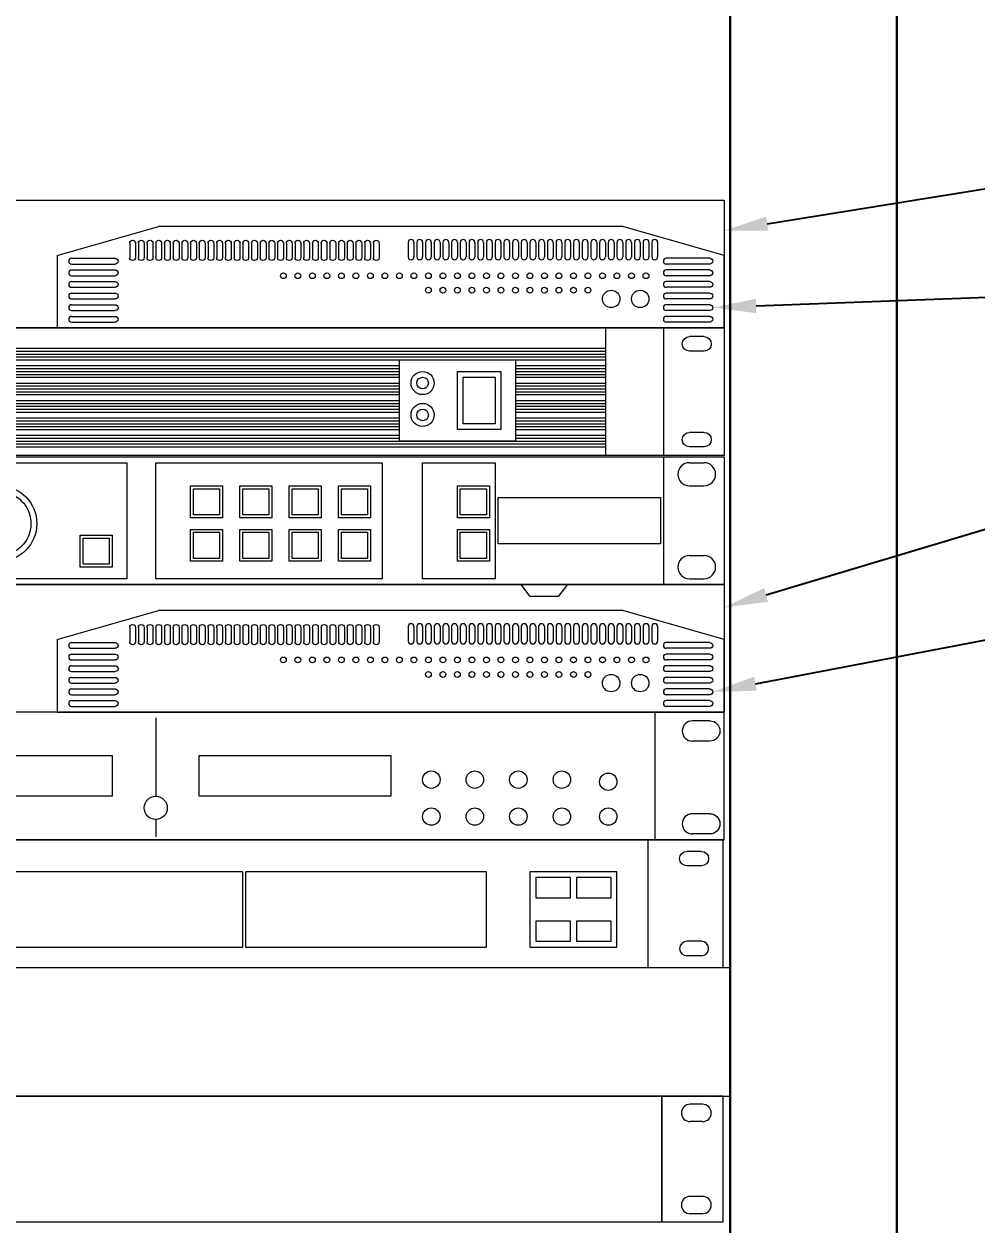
# Model space of a CAD drawing. Header units: millimetres. Extents: x -12727 to 3737, y -1743 to 2772.
# Drawn here: x 592.4 to 920.9, y 945.7 to 1359.7 of the extents above; entities that cross this region are included whole.
import ezdxf
from ezdxf import colors
from ezdxf.entities.mleader import LeaderData, LeaderLine
from ezdxf.enums import TextEntityAlignment as Align
from ezdxf.math import Vec2, Vec3

# ---------------------------------------------------------------- set-up
doc = ezdxf.new("R2010")
doc.units = ezdxf.units.MM
doc.layers.get('0').update_dxf_attribs({"lineweight": 5})
doc.layers.add('-0', color=7, linetype='Continuous', lineweight=5)
doc.layers.add('Racks and units', color=7, linetype='Continuous', lineweight=5)
doc.styles.add('AMS_text_scale', font='GOST.TTF', dxfattribs={"width": 0.9})
doc.styles.get("Standard").update_dxf_attribs({"font": 'GOST.TTF'})

# ---------------------------------------------------------------- blocks, each defined once
blk = doc.blocks.new('*U62')
at = {"layer": 'Racks and units', "lineweight": 30}
blk.add_line((575.85, 1620.29), (575.85, 97.89), dxfattribs=at)
blk.add_lwpolyline([(33.35, 1570.29), (518.35, 1570.29), (518.35, 147.89), (33.35, 147.89)], close=True, dxfattribs=at)
at = {"layer": 'Racks and units', "style": 'AMS_text_scale'}
for tag, height, p in [('RACK_NAME', 40, (275.85, 1820.1)), ('RACK_DIMS', 30, (275.85, 1744.81)), ('RACK_ROOM', 30, (277.4, 1676.98))]:
    blk.add_attdef(tag, text='', height=height, dxfattribs=at).set_placement(p, align=Align.MIDDLE_CENTER)
blk = doc.blocks.new('ЦМО ФП-1')
at = {"layer": '-0', "color": 253, "lineweight": 15}
for p, q in [((0, 43.61), (482.5, 43.61)), ((461.3, 43.61), (461.3, 0)), ((461.5, 43.61), (461.5, 0)), ((482.5, 43.61), (482.5, 0)), ((475.5, 40.68), (471.2, 40.68)), ((475.5, 34.68), (471.2, 34.68)), ((475.5, 8.93), (471.2, 8.93)), ((482.5, 0), (0, 0)), ((475.5, 2.93), (471.2, 2.93))]:
    blk.add_line(p, q, dxfattribs=at)
for centre, radius, start, end in [((471.2, 37.68), 3, 90, 270), ((475.5, 37.68), 3.01, 270, 90), ((471.2, 5.93), 3, 90, 270), ((475.5, 5.93), 3, 270, 90)]:
    blk.add_arc(centre, radius, start, end, dxfattribs=at)
blk = doc.blocks.new('*U57')
at = {"color": 0}
blk.add_circle((0, 0), 3, dxfattribs=at)
blk = doc.blocks.new('*U58')
at = {"color": 0}
blk.add_circle((0, 0), 3, dxfattribs=at)
blk = doc.blocks.new('*U59')
at = {"color": 0}
blk.add_circle((0, 0), 3, dxfattribs=at)
blk = doc.blocks.new('PCR3000RMKIII')
at = {"color": 0}
for p, q in [((483, 44), (0, 44)), ((287, 42), (287, 15)), ((459, 44), (459, 0)), ((483, 0), (483, 44)), ((478, 41), (472, 41)), ((478, 34), (472, 34)), ((478, 9), (472, 9)), ((287, 7), (287, 1)), ((0, 0), (483, 0)), ((478, 2), (472, 2))]:
    blk.add_line(p, q, dxfattribs=at)
for points in [[(207, 29), (272, 29), (272, 15), (207, 15)], [(302, 29), (368, 29), (368, 15), (302, 15)]]:
    blk.add_lwpolyline(points, close=True, dxfattribs=at)
blk.add_circle((287, 11), 4, dxfattribs=at)
for centre in [(472, 37.5), (472, 5.5)]:
    blk.add_arc(centre, 3.5, 90, 270, dxfattribs=at)
at = {"color": 0, "extrusion": (0, 0, -1)}
for centre in [(-478, 37.5), (-478, 5.5)]:
    blk.add_arc(centre, 3.5, 90, 270, dxfattribs=at)
at = {"color": 0, "linetype": 'ByBlock', "lineweight": -2, "transparency": 16777216}
for name, p in [('*U57', (382, 20.73)), ('*U57', (397, 20.73)), ('*U57', (412, 20.73)), ('*U57', (427, 20.73)), ('*U59', (443, 20)), ('*U57', (382, 8)), ('*U57', (397, 8)), ('*U57', (412, 8)), ('*U57', (427, 8)), ('*U58', (443, 8))]:
    blk.add_blockref(name, p, dxfattribs=at)
blk = doc.blocks.new('*U14')
at = {"color": 0}
for p, q in [((-7.5, 1), (7.5, 1)), ((-7.5, -1), (7.5, -1))]:
    blk.add_line(p, q, dxfattribs=at)
blk.add_arc((-7.5, 0), 1, 90, 270, dxfattribs=at)
at = {"color": 0, "extrusion": (0, 0, -1)}
blk.add_arc((-7.5, 0), 1, 90, 270, dxfattribs=at)
blk = doc.blocks.new('*U13')
at = {"color": 0, "linetype": 'ByBlock', "lineweight": -2, "transparency": 16777216}
for p in [(0, 20), (0, 16), (0, 12), (0, 8), (0, 4), (0, 0)]:
    blk.add_blockref('*U14', p, dxfattribs=at)
blk = doc.blocks.new('*U16')
at = {"color": 0}
for p, q in [((-7.5, 1), (7.5, 1)), ((-7.5, -1), (7.5, -1))]:
    blk.add_line(p, q, dxfattribs=at)
blk.add_arc((-7.5, 0), 1, 90, 270, dxfattribs=at)
at = {"color": 0, "extrusion": (0, 0, -1)}
blk.add_arc((-7.5, 0), 1, 90, 270, dxfattribs=at)
blk = doc.blocks.new('*U15')
at = {"color": 0, "linetype": 'ByBlock', "lineweight": -2, "transparency": 16777216}
for p in [(0, 20), (0, 16), (0, 12), (0, 8), (0, 4), (0, 0)]:
    blk.add_blockref('*U16', p, dxfattribs=at)
blk = doc.blocks.new('*U18')
at = {"color": 0}
for p, q in [((-1, 2.5), (-1, -2.5)), ((1, 2.5), (1, -2.5))]:
    blk.add_line(p, q, dxfattribs=at)
at = {"color": 0, "extrusion": (0, 0, -1)}
for centre, start, end in [((0, 2.5), 0, 180), ((0, -2.5), 180, 0)]:
    blk.add_arc(centre, 1, start, end, dxfattribs=at)
blk = doc.blocks.new('*U17')
at = {"color": 0, "linetype": 'ByBlock', "lineweight": -2, "transparency": 16777216}
for p in [(0, 0), (3, 0), (6, 0), (9, 0), (12, 0), (15, 0), (18, 0), (21, 0), (24, 0), (27, 0), (30, 0), (33, 0), (36, 0), (39, 0), (42, 0), (45, 0), (48, 0), (51, 0), (54, 0), (57, 0), (60, 0), (63, 0), (66, 0), (69, 0), (72, 0), (75, 0), (78, 0), (81, 0), (84, 0)]:
    blk.add_blockref('*U18', p, dxfattribs=at)
blk = doc.blocks.new('*U20')
at = {"color": 0}
for p, q in [((-1, 2.5), (-1, -2.5)), ((1, 2.5), (1, -2.5))]:
    blk.add_line(p, q, dxfattribs=at)
at = {"color": 0, "extrusion": (0, 0, -1)}
for centre, start, end in [((0, 2.5), 0, 180), ((0, -2.5), 180, 0)]:
    blk.add_arc(centre, 1, start, end, dxfattribs=at)
blk = doc.blocks.new('*U19')
at = {"color": 0, "linetype": 'ByBlock', "lineweight": -2, "transparency": 16777216}
for p in [(0, 0), (3, 0), (6, 0), (9, 0), (12, 0), (15, 0), (18, 0), (21, 0), (24, 0), (27, 0), (30, 0), (33, 0), (36, 0), (39, 0), (42, 0), (45, 0), (48, 0), (51, 0), (54, 0), (57, 0), (60, 0), (63, 0), (66, 0), (69, 0), (72, 0), (75, 0), (78, 0), (81, 0), (84, 0)]:
    blk.add_blockref('*U20', p, dxfattribs=at)
blk = doc.blocks.new('*U22')
at = {"color": 0}
blk.add_circle((0, 0), 1, dxfattribs=at)
blk = doc.blocks.new('*U21')
at = {"color": 0, "linetype": 'ByBlock', "lineweight": -2, "transparency": 16777216}
for p in [(0, 0), (5, 0), (10, 0), (15, 0), (20, 0), (25, 0), (30, 0), (35, 0), (40, 0), (45, 0), (50, 0), (55, 0), (60, 0), (65, 0), (70, 0), (75, 0), (80, 0), (85, 0), (90, 0), (95, 0), (100, 0), (105, 0), (110, 0), (115, 0), (120, 0), (125, 0)]:
    blk.add_blockref('*U22', p, dxfattribs=at)
blk = doc.blocks.new('*U24')
at = {"color": 0}
blk.add_circle((0, 0), 1, dxfattribs=at)
blk = doc.blocks.new('*U23')
at = {"color": 0, "linetype": 'ByBlock', "lineweight": -2, "transparency": 16777216}
for p in [(0, 0), (5, 0), (10, 0), (15, 0), (20, 0), (25, 0), (30, 0), (35, 0), (40, 0), (45, 0), (50, 0), (55, 0)]:
    blk.add_blockref('*U24', p, dxfattribs=at)
blk = doc.blocks.new('Энкодер')
at = {"color": 0, "lineweight": 5}
for p, q in [((0, 25), (35, 35)), ((195, 35), (35, 35)), ((230, 25), (195, 35)), ((0, 25), (0, 0)), ((230, 0), (230, 25)), ((0, 0), (230, 0))]:
    blk.add_line(p, q, dxfattribs=at)
for centre in [(191, 10), (201, 10)]:
    blk.add_circle(centre, 3, dxfattribs=at)
for name, p in [('*U17', (26.03, 26.73)), ('*U13', (12.5, 3)), ('*U21', (78, 18)), ('*U23', (128, 13))]:
    blk.add_blockref(name, p, dxfattribs=at)
at = {"color": 0, "lineweight": 5, "xscale": -1}
for name, p in [('*U19', (206, 27)), ('*U15', (217.5, 3))]:
    blk.add_blockref(name, p, dxfattribs=at)
blk = doc.blocks.new('Коммутатор 48 портов')
at = {"color": 0}
for p, q in [((482.6, 44), (0, 44)), ((456.6, 44), (456.6, 0)), ((482.6, 0), (482.6, 44)), ((475.1, 40), (470.1, 40)), ((475.1, 35), (470.1, 35)), ((317, 33), (234, 33)), ((317, 7), (317, 33)), ((318, 33), (318, 7)), ((401, 33), (318, 33)), ((401, 7), (401, 33)), ((416, 33), (416, 7)), ((446, 33), (416, 33)), ((418, 31), (418, 24)), ((430, 31), (418, 31)), ((430, 24), (430, 31)), ((432, 31), (432, 24)), ((444, 31), (432, 31)), ((444, 24), (444, 31)), ((446, 7), (446, 33)), ((418, 24), (430, 24)), ((432, 24), (444, 24)), ((418, 16), (418, 9)), ((430, 16), (418, 16)), ((430, 9), (430, 16)), ((432, 16), (432, 9)), ((444, 16), (432, 16)), ((444, 9), (444, 16)), ((418, 9), (430, 9)), ((432, 9), (444, 9)), ((475.1, 9), (470.1, 9)), ((234, 7), (317, 7)), ((318, 7), (401, 7)), ((416, 7), (446, 7)), ((0, 0), (482.6, 0)), ((475.1, 4), (470.1, 4))]:
    blk.add_line(p, q, dxfattribs=at)
at = {"color": 0, "extrusion": (0, 0, -1)}
for centre, start, end in [((-470.1, 37.5), 270, 90), ((-475.1, 37.5), 90, 270)]:
    blk.add_arc(centre, 2.5, start, end, dxfattribs=at)
at = {"color": 0}
for centre, start, end in [((470.1, 6.5), 90, 270), ((475.1, 6.5), 270, 90)]:
    blk.add_arc(centre, 2.5, start, end, dxfattribs=at)
blk = doc.blocks.new('*U51')
at = {"color": 0}
for points in [[(-5.5, 5.5), (5.5, 5.5), (5.5, -5.5), (-5.5, -5.5)], [(-4.5, 4.5), (4.5, 4.5), (4.5, -4.5), (-4.5, -4.5)]]:
    blk.add_lwpolyline(points, close=True, dxfattribs=at)
blk = doc.blocks.new('*U50')
at = {"color": 0, "linetype": 'ByBlock', "lineweight": -2, "transparency": 16777216}
for p in [(0, 15), (17, 15), (34, 15), (51, 15), (0, 0), (17, 0), (34, 0), (51, 0)]:
    blk.add_blockref('*U51', p, dxfattribs=at)
blk = doc.blocks.new('Видеопроцессор')
at = {"color": 0}
for p, q in [((0, 44), (483, 44)), ((462, 44), (462, 0)), ((471, 42), (476, 42)), ((483, 44), (483, 0)), ((471, 34), (476, 34)), ((471, 10), (476, 10)), ((483, 0), (0, 0)), ((416, -4), (413, 0)), ((426, -4), (429, 0)), ((471, 2), (476, 2)), ((416, -4), (426, -4))]:
    blk.add_line(p, q, dxfattribs=at)
for points in [[(207, 42), (277, 42), (277, 2), (207, 2)], [(287, 42), (365, 42), (365, 2), (287, 2)], [(379, 42), (404, 42), (404, 2), (379, 2)], [(391, 34), (402, 34), (402, 23), (391, 23)], [(392, 33), (401, 33), (401, 24), (392, 24)], [(405, 30), (461, 30), (461, 14), (405, 14)], [(261, 17), (272, 17), (272, 6), (261, 6)], [(391, 19), (402, 19), (402, 8), (391, 8)], [(392, 18), (401, 18), (401, 9), (392, 9)], [(262, 16), (271, 16), (271, 7), (262, 7)]]:
    blk.add_lwpolyline(points, close=True, dxfattribs=at)
for radius in [13, 11]:
    blk.add_circle((233, 21), radius, dxfattribs=at)
for centre, start, end in [((471, 38), 90, 270), ((476, 38), 270, 90), ((471, 6), 90, 270), ((476, 6), 270, 90)]:
    blk.add_arc(centre, 4, start, end, dxfattribs=at)
blk.add_blockref('*U50', (304.5, 13.5), dxfattribs=at)
blk = doc.blocks.new('Передающая карта')
at = {"color": 0}
for p, q in [((0, 44), (483, 44)), ((442, 44), (442, 0)), ((462, 44), (462, 0)), ((483, 44), (483, 0)), ((476, 41), (471, 41)), ((476, 36), (471, 36)), ((411, 31), (442, 31)), ((411, 30), (442, 30)), ((411, 29), (442, 29)), ((411, 28), (442, 28)), ((411, 27), (442, 27)), ((411, 25), (442, 25)), ((411, 24), (442, 24)), ((411, 23), (442, 23)), ((411, 22), (442, 22)), ((411, 21), (442, 21)), ((411, 19), (442, 19)), ((411, 18), (442, 18)), ((411, 17), (442, 17)), ((411, 16), (442, 16)), ((411, 15), (442, 15)), ((411, 13), (442, 13)), ((411, 12), (442, 12)), ((411, 11), (442, 11)), ((411, 10), (442, 10)), ((411, 9), (442, 9)), ((411, 7), (442, 7)), ((411, 6), (442, 6)), ((476, 8), (471, 8)), ((483, 0), (0, 0)), ((476, 3), (471, 3))]:
    blk.add_line(p, q, dxfattribs=at)
at = {"color": 0, "lineweight": 5}
for p, q in [((41, 37), (442, 37)), ((93, 36), (442, 36)), ((93, 35), (442, 35)), ((93, 34), (442, 34)), ((93, 33), (442, 33)), ((93, 31), (371, 31)), ((93, 30), (371, 30)), ((93, 29), (371, 29)), ((93, 28), (371, 28)), ((93, 27), (371, 27)), ((93, 25), (371, 25)), ((93, 24), (371, 24)), ((93, 23), (371, 23)), ((93, 22), (371, 22)), ((93, 21), (371, 21)), ((41, 17), (371, 17)), ((93, 19), (371, 19)), ((93, 18), (371, 18)), ((41, 16), (371, 16)), ((41, 15), (371, 15)), ((41, 13), (371, 13)), ((41, 12), (371, 12)), ((41, 11), (371, 11)), ((41, 10), (371, 10)), ((41, 9), (371, 9)), ((41, 7), (371, 7)), ((41, 6), (371, 6)), ((41, 5), (442, 5)), ((41, 4), (442, 4)), ((41, 3), (442, 3))]:
    blk.add_line(p, q, dxfattribs=at)
at = {"color": 0}
for points in [[(371, 33), (411, 33), (411, 5), (371, 5)], [(391, 29), (406, 29), (406, 9), (391, 9)], [(393, 27), (404, 27), (404, 11), (393, 11)]]:
    blk.add_lwpolyline(points, close=True, dxfattribs=at)
for centre, radius in [((379, 25), 4), ((379, 25), 2), ((379, 14), 4), ((379, 14), 2)]:
    blk.add_circle(centre, radius, dxfattribs=at)
at = {"color": 0, "extrusion": (0, 0, -1)}
for centre, start, end in [((-471, 38.5), 270, 90), ((-476, 38.5), 90, 270), ((-471, 5.5), 270, 90), ((-476, 5.5), 90, 270)]:
    blk.add_arc(centre, 2.5, start, end, dxfattribs=at)

msp = doc.modelspace()

# ---------------------------------------------------------------- linework, layer by layer
at = {"extrusion": (0, 0, -1)}
for points in [[(-350.83, 1298.96), (-833.83, 1298.96), (-833.83, 1254.96), (-350.83, 1254.96)], [(-350.83, 1166.51), (-833.83, 1166.51), (-833.83, 1122.51), (-350.83, 1122.51)]]:
    msp.add_lwpolyline(points, close=True, dxfattribs=at)
at = {"layer": 'Racks and units', "color": 253}
msp.add_line((350.83, 1034.51), (835.83, 1034.51), dxfattribs=at)
msp.add_lwpolyline([(350.83, 1034.51), (835.83, 1034.51), (835.83, 990.06), (350.83, 990.06)], close=True, dxfattribs=at)

# ---------------------------------------------------------------- block references
at = {"color": 253}
for name, p in [('*U62', (317.48, -91.27)), ('ЦМО ФП-1', (350.83, 946.66))]:
    msp.add_blockref(name, p, dxfattribs=at)
for name, p in [('Энкодер', (603.83, 1254.96)), ('Передающая карта', (350.83, 1210.96)), ('Видеопроцессор', (350.83, 1166.51)), ('Энкодер', (603.83, 1122.51)), ('PCR3000RMKIII', (350.83, 1078.51)), ('Коммутатор 48 портов', (350.83, 1034.51))]:
    msp.add_blockref(name, p)

# ---------------------------------------------------------------- leaders
at = {"color": 0}
ml = msp.add_multileader_mtext('Standard', dxfattribs=at)
ml.set_content('AP_1.17')
ml.set_leader_properties()
ml.build(insert=Vec2(0, 0))
ml.multileader.update_dxf_attribs({"arrow_head_size": 15})
ctx = ml.context
ctx.base_point, ctx.char_height, ctx.arrow_head_size, ctx.plane_origin = Vec3(1025.54, 1318.01), 25, 15, Vec3(1153.17, 1309.53)
notes = []
notes.append((ctx, [(0, (1, 1, 0), (1017.54, 1318.01), (1, 0), 8, [(0, [(833.83, 1288.53)], 0, [])])]))
ctx.mtext.insert, ctx.mtext.flow_direction = Vec3(1027.54, 1332.29), 5
ml = msp.add_multileader_mtext('Standard', dxfattribs=at)
ml.set_content('FDec_1.10')
ml.set_leader_properties()
ml.build(insert=Vec2(0, 0))
ml.multileader.update_dxf_attribs({"arrow_head_size": 15})
ctx = ml.context
ctx.base_point, ctx.char_height, ctx.arrow_head_size, ctx.plane_origin = Vec3(1025.54, 1269.08), 25, 15, Vec3(1026.67, 1288.46)
notes.append((ctx, [(0, (1, 1, 0), (1017.54, 1269.08), (1, 0), 8, [(0, [(829.83, 1261.96)], 0, [])])]))
ctx.mtext.insert, ctx.mtext.flow_direction = Vec3(1027.54, 1283.35), 5
ml = msp.add_multileader_mtext('Standard', dxfattribs=at)
ml.set_content('AP_1.1')
ml.set_leader_properties()
ml.build(insert=Vec2(0, 0))
ml.multileader.update_dxf_attribs({"arrow_head_size": 15})
ctx = ml.context
ctx.base_point, ctx.char_height, ctx.arrow_head_size, ctx.plane_origin = Vec3(1024.95, 1213.6), 25, 15, Vec3(1153.17, 1179.61)
notes.append((ctx, [(0, (1, 1, 0), (1016.95, 1213.6), (1, 0), 8, [(0, [(833.83, 1158.61)], 0, [])])]))
ctx.mtext.insert, ctx.mtext.flow_direction = Vec3(1026.95, 1227.88), 5
ml = msp.add_multileader_mtext('Standard', dxfattribs=at)
ml.set_content('FEnc_1.1')
ml.set_leader_properties()
ml.build(insert=Vec2(0, 0))
ml.multileader.update_dxf_attribs({"arrow_head_size": 15})
ctx = ml.context
ctx.base_point, ctx.char_height, ctx.arrow_head_size, ctx.plane_origin = Vec3(1020.95, 1164.34), 25, 15, Vec3(1149.17, 1150.51)
notes.append((ctx, [(0, (1, 1, 0), (1012.95, 1164.34), (1, 0), 8, [(0, [(829.83, 1129.51)], 0, [])])]))
ctx.mtext.insert, ctx.mtext.flow_direction = Vec3(1022.95, 1178.61), 5
for ctx, leaders in notes:
    for number, flags, end, landing, length, lines in leaders:
        leader = LeaderData()
        leader.index, (leader.has_last_leader_line, leader.has_dogleg_vector, leader.attachment_direction) = number, flags
        leader.last_leader_point, leader.dogleg_vector, leader.dogleg_length = Vec3(end), Vec3(landing), length
        for number, points, colour, breaks in lines:
            line = LeaderLine()
            line.index, line.vertices, line.color, line.breaks = number, Vec3.list(points), colors.encode_raw_color(colour), breaks
            leader.lines.append(line)
        ctx.leaders.append(leader)

doc.saveas('drawing.dxf')
